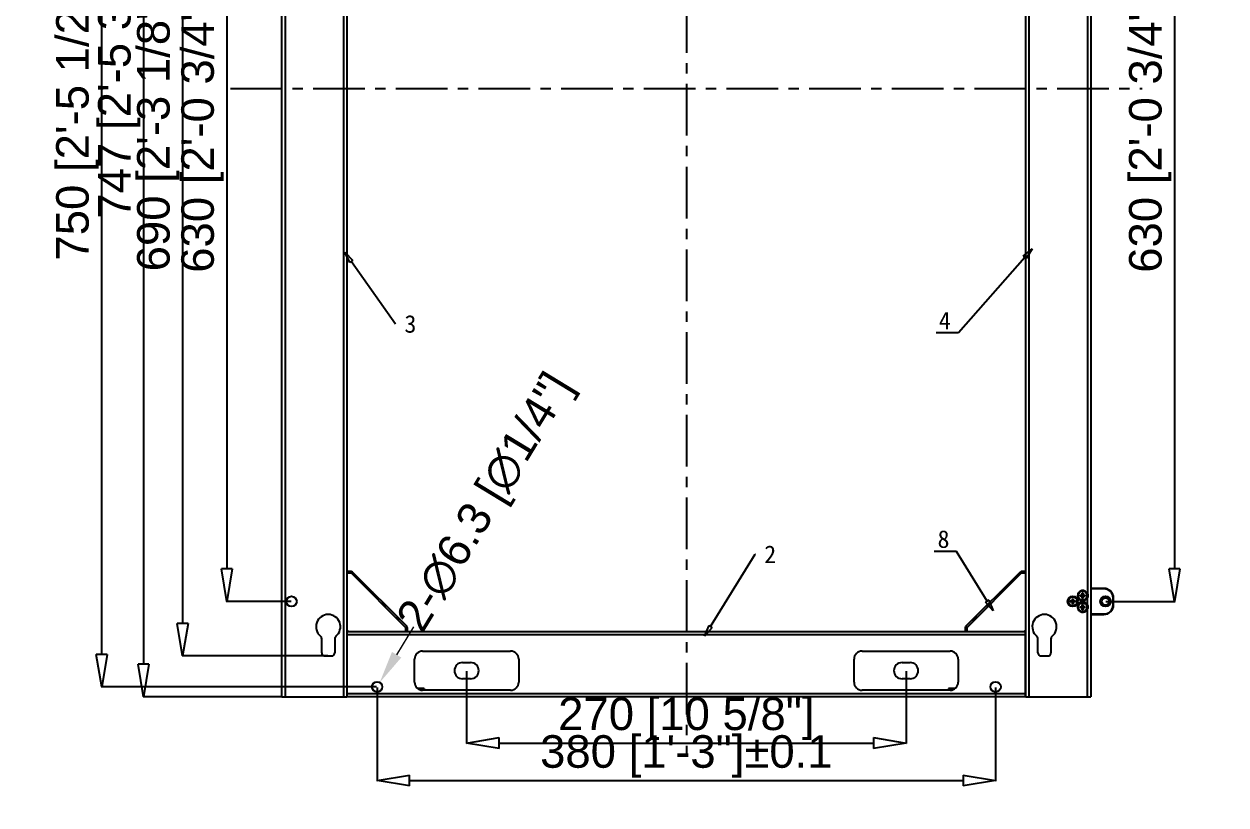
# Model space of a CAD drawing. Header units: millimetres. Extents: x -3132 to 28633, y 682 to 5849.
# Drawn here: x 14170 to 14909, y 1198 to 1678 of the extents above; entities that cross this region are included whole.
import ezdxf
from ezdxf import colors
from ezdxf.entities.mleader import LeaderData, LeaderLine
from ezdxf.math import Vec2, Vec3

# ---------------------------------------------------------------- set-up
doc = ezdxf.new("R2010")
doc.units = ezdxf.units.MM
doc.linetypes.add('CENTER', pattern=[50.8, 31.75, -6.35, 6.35, -6.35])
doc.layers.add('02___PRT_ALL_AXES', color=7, linetype='Continuous')
doc.layers.add('标准', color=3, linetype='Continuous')
doc.styles.get("Standard").update_dxf_attribs({"font": 'arial.ttf'})
doc.dimstyles.new('1.2', dxfattribs={"dimscale": 10, "dimtxt": 2, "dimasz": 2, "dimexe": 0.2, "dimexo": 0.1, "dimgap": 0, "dimtad": 0, "dimzin": 9, "dimdsep": 46, "dimtxsty": 'Standard', "dimcen": 0, "dimclrd": 3, "dimclre": 3, "dimclrt": 3, "dimazin": 1, "dimtp": 0.01, "dimtm": 0.01, "dimtfac": 1, "dimtofl": 0, "dimtmove": 0, "dimatfit": 3, "dimfxl": 1, "dimtolj": 1, "dimtzin": 4, "dimlwd": 13, "dimlwe": 13, "dimarcsym": 0})
doc.dimstyles.new('ISO_25-10', dxfattribs={"dimtxt": 20, "dimasz": 20, "dimexe": 0.3, "dimexo": 0.3, "dimgap": 2, "dimtad": 1, "dimrnd": 0.0001, "dimdsep": 46, "dimtxsty": 'Standard', "dimblk": 'CLOSEDBLANK', "dimcen": 0.1, "dimclrd": 256, "dimclre": 256, "dimclrt": 256, "dimadec": 0, "dimazin": 2, "dimtm": 1e-09, "dimtfac": 1, "dimtofl": 0, "dimtmove": 0, "dimatfit": 3, "dimldrblk": 'CLOSEDBLANK', "dimfxl": 1, "dimtolj": 1, "dimarcsym": 0})

# ---------------------------------------------------------------- blocks, each defined once
blk = doc.blocks.new('_ClosedBlank')
at = {"color": 0, "linetype": 'ByBlock', "lineweight": -2}
for p, q in [((-1, 0.167), (0, 0)), ((-1, 0.167), (-1, -0.167)), ((0, 0), (-1, -0.167))]:
    blk.add_line(p, q, dxfattribs=at)
blk = doc.blocks.new('*D256')
at = {"layer": 'Defpoints', "color": 0, "transparency": 16777216}
for p in [(14328.75, 2011.75), (14243.78, 1264.75), (14328.75, 1264.75)]:
    blk.add_point(p, dxfattribs=at)
at = {"layer": '标准', "lineweight": -2, "transparency": 16777216}
for p, q in [((14328.45, 2011.75), (14243.48, 2011.75)), ((14243.78, 1991.75), (14243.78, 1284.75)), ((14328.45, 1264.75), (14243.48, 1264.75))]:
    blk.add_line(p, q, dxfattribs=at)
at = {"layer": '标准', "lineweight": -2, "transparency": 16777216, "xscale": 20, "yscale": 20, "zscale": 20}
for p, rotation in [((14243.78, 2011.75), 90), ((14243.78, 1264.75), 270)]:
    blk.add_blockref('_ClosedBlank', p, dxfattribs=dict(at, rotation=rotation))
at = {"layer": '标准', "color": 1, "transparency": 16777216, "insert": (14228.84, 1644.49), "char_height": 20, "attachment_point": 5, "rotation": 90}
blk.add_mtext('\\A1;747 [2\'-5 3/8"]', dxfattribs=at)
blk = doc.blocks.new('*D257')
at = {"layer": 'Defpoints', "color": 0, "transparency": 16777216}
for p in [(14357.25, 1979.75), (14267.79, 1289.75), (14357.25, 1289.75)]:
    blk.add_point(p, dxfattribs=at)
at = {"layer": '标准', "lineweight": -2, "transparency": 16777216}
for p, q in [((14356.95, 1979.75), (14267.49, 1979.75)), ((14267.79, 1959.75), (14267.79, 1309.75)), ((14356.95, 1289.75), (14267.49, 1289.75))]:
    blk.add_line(p, q, dxfattribs=at)
at = {"layer": '标准', "lineweight": -2, "transparency": 16777216, "xscale": 20, "yscale": 20, "zscale": 20}
for p, rotation in [((14267.79, 1979.75), 90), ((14267.79, 1289.75), 270)]:
    blk.add_blockref('_ClosedBlank', p, dxfattribs=dict(at, rotation=rotation))
at = {"layer": '标准', "transparency": 16777216, "insert": (14252.84, 1639.13), "char_height": 20, "attachment_point": 5, "rotation": 90}
blk.add_mtext('\\A1;690 [2\'-3 1/8"]%%P0.1', dxfattribs=at)
blk = doc.blocks.new('*D260')
at = {"layer": 'Defpoints', "color": 0, "transparency": 16777216}
for p in [(14334.75, 1953.25), (14294.95, 1323.25), (14334.75, 1323.25)]:
    blk.add_point(p, dxfattribs=at)
at = {"layer": '标准', "lineweight": -2, "transparency": 16777216}
for p, q in [((14334.45, 1953.25), (14294.65, 1953.25)), ((14294.95, 1933.25), (14294.95, 1343.25)), ((14334.45, 1323.25), (14294.65, 1323.25))]:
    blk.add_line(p, q, dxfattribs=at)
at = {"layer": '标准', "lineweight": -2, "transparency": 16777216, "xscale": 20, "yscale": 20, "zscale": 20}
for p, rotation in [((14294.95, 1953.25), 90), ((14294.95, 1323.25), 270)]:
    blk.add_blockref('_ClosedBlank', p, dxfattribs=dict(at, rotation=rotation))
at = {"layer": '标准', "transparency": 16777216, "insert": (14280, 1638.25), "char_height": 20, "attachment_point": 5, "rotation": 90}
blk.add_mtext('\\A1;630 [2\'-0 3/4"]%%P0.1', dxfattribs=at)
blk = doc.blocks.new('*D262')
at = {"layer": 'Defpoints', "color": 0, "transparency": 16777216}
for p in [(14834.75, 1953.25), (14834.75, 1323.25), (14877.18, 1323.25)]:
    blk.add_point(p, dxfattribs=at)
at = {"layer": '标准', "lineweight": -2, "transparency": 16777216}
for p, q in [((14835.05, 1953.25), (14877.48, 1953.25)), ((14877.18, 1933.25), (14877.18, 1343.25)), ((14835.05, 1323.25), (14877.48, 1323.25))]:
    blk.add_line(p, q, dxfattribs=at)
at = {"layer": '标准', "lineweight": -2, "transparency": 16777216, "xscale": 20, "yscale": 20, "zscale": 20}
for p, rotation in [((14877.18, 1953.25), 90), ((14877.18, 1323.25), 270)]:
    blk.add_blockref('_ClosedBlank', p, dxfattribs=dict(at, rotation=rotation))
at = {"layer": '标准', "transparency": 16777216, "insert": (14862.23, 1638.25), "char_height": 20, "attachment_point": 5, "rotation": 90}
blk.add_mtext('\\A1;630 [2\'-0 3/4"]%%P0.1', dxfattribs=at)
blk = doc.blocks.new('*D263')
at = {"layer": 'Defpoints', "color": 0, "transparency": 16777216}
for p in [(14387.25, 1270.75), (14767.25, 1270.75), (14767.25, 1213.26)]:
    blk.add_point(p, dxfattribs=at)
at = {"layer": '标准', "lineweight": -2, "transparency": 16777216}
for p, q in [((14387.25, 1270.45), (14387.25, 1212.96)), ((14767.25, 1270.45), (14767.25, 1212.96)), ((14407.25, 1213.26), (14747.25, 1213.26))]:
    blk.add_line(p, q, dxfattribs=at)
at = {"layer": '标准', "lineweight": -2, "transparency": 16777216, "xscale": 20, "yscale": 20, "zscale": 20, "rotation": 180}
blk.add_blockref('_ClosedBlank', (14387.25, 1213.26), dxfattribs=at)
at = {"layer": '标准', "lineweight": -2, "transparency": 16777216, "xscale": 20, "yscale": 20, "zscale": 20}
blk.add_blockref('_ClosedBlank', (14767.25, 1213.26), dxfattribs=at)
at = {"layer": '标准', "transparency": 16777216, "insert": (14577.25, 1228.08), "char_height": 20, "attachment_point": 5}
blk.add_mtext('\\A1;380 [1\'-3"]%%P0.1', dxfattribs=at)
blk = doc.blocks.new('*D264')
at = {"layer": 'Defpoints', "color": 0, "transparency": 16777216}
for p in [(14218.07, 2020.75), (14387.25, 2020.75), (14387.25, 1270.75)]:
    blk.add_point(p, dxfattribs=at)
at = {"layer": '标准', "lineweight": -2, "transparency": 16777216}
for p, q in [((14386.95, 2020.75), (14217.77, 2020.75)), ((14218.07, 1290.75), (14218.07, 2000.75)), ((14386.95, 1270.75), (14217.77, 1270.75))]:
    blk.add_line(p, q, dxfattribs=at)
at = {"layer": '标准', "lineweight": -2, "transparency": 16777216, "xscale": 20, "yscale": 20, "zscale": 20}
for p, rotation in [((14218.07, 2020.75), 90), ((14218.07, 1270.75), 270)]:
    blk.add_blockref('_ClosedBlank', p, dxfattribs=dict(at, rotation=rotation))
at = {"layer": '标准', "transparency": 16777216, "insert": (14203.12, 1645.75), "char_height": 20, "attachment_point": 5, "rotation": 90}
blk.add_mtext('\\A1;750 [2\'-5 1/2"]%%P0.1', dxfattribs=at)
blk = doc.blocks.new('*D265')
at = {"color": 3, "linetype": 'Continuous', "lineweight": 13, "transparency": 16777216}
blk.add_line((14409.67, 1307.61), (14399.28, 1290.53), dxfattribs=at)
at = {"color": 3, "transparency": 16777216}
blk.add_solid([(14396.43, 1292.26), (14402.13, 1288.79), (14388.89, 1273.44)], dxfattribs=at)
at = {"layer": 'Defpoints', "color": 0, "transparency": 16777216}
for p in [(14388.89, 1273.44), (14385.62, 1268.05)]:
    blk.add_point(p, dxfattribs=at)
at = {"color": 3, "transparency": 16777216, "insert": (14455.54, 1383.04), "char_height": 20, "attachment_point": 5, "rotation": 58.69662}
blk.add_mtext('\\A1;2-∅6.3 [∅1/4"]', dxfattribs=at)
blk = doc.blocks.new('*D278')
at = {"layer": 'Defpoints', "color": 0, "transparency": 16777216}
for p in [(14442.25, 1280.75), (14712.25, 1280.75), (14712.25, 1236.28)]:
    blk.add_point(p, dxfattribs=at)
at = {"layer": '标准', "lineweight": -2, "transparency": 16777216}
for p, q in [((14442.25, 1280.45), (14442.25, 1235.98)), ((14712.25, 1280.45), (14712.25, 1235.98)), ((14462.25, 1236.28), (14692.25, 1236.28))]:
    blk.add_line(p, q, dxfattribs=at)
at = {"layer": '标准', "lineweight": -2, "transparency": 16777216, "xscale": 20, "yscale": 20, "zscale": 20, "rotation": 180}
blk.add_blockref('_ClosedBlank', (14442.25, 1236.28), dxfattribs=at)
at = {"layer": '标准', "lineweight": -2, "transparency": 16777216, "xscale": 20, "yscale": 20, "zscale": 20}
blk.add_blockref('_ClosedBlank', (14712.25, 1236.28), dxfattribs=at)
at = {"layer": '标准', "transparency": 16777216, "insert": (14577.25, 1251.23), "char_height": 20, "attachment_point": 5}
blk.add_mtext('\\A1;270 [10 5/8"]', dxfattribs=at)

msp = doc.modelspace()

# ---------------------------------------------------------------- linework, layer by layer
at = {"color": 7, "linetype": 'Continuous'}
for p, q in [((14328.754, 1264.746), (14328.754, 2011.746)), ((14330.754, 2011.746), (14330.754, 1264.746)), ((14366.754, 1264.746), (14366.754, 2011.746)), ((14368.754, 2011.746), (14368.754, 1264.746)), ((14785.754, 1264.746), (14785.754, 2011.746)), ((14787.754, 2011.746), (14787.754, 1264.746)), ((14825.754, 2011.746), (14825.754, 1264.746)), ((14823.754, 1948.632), (14823.754, 1327.859)), ((14368.754, 1341.746), (14371.34, 1341.746)), ((14368.754, 1340.746), (14371.34, 1340.746)), ((14371.34, 1341.746), (14372.047, 1341.453)), ((14371.34, 1340.746), (14371.694, 1341.599)), ((14371.34, 1340.746), (14404.754, 1307.331)), ((14372.047, 1341.453), (14405.461, 1308.039)), ((14376.87, 1336.489), (14376.941, 1336.559)), ((14749.047, 1308.039), (14782.461, 1341.453)), ((14749.754, 1307.331), (14783.169, 1340.746)), ((14777.638, 1336.489), (14777.568, 1336.559)), ((14783.169, 1341.746), (14782.461, 1341.453)), ((14782.815, 1341.599), (14783.169, 1340.746)), ((14783.169, 1341.746), (14785.754, 1341.746)), ((14783.169, 1340.746), (14785.754, 1340.746)), ((14833.754, 1331.246), (14825.754, 1331.246)), ((14833.754, 1330.946), (14825.754, 1330.946)), ((14833.754, 1330.946), (14833.754, 1331.246)), ((14385.497, 1327.862), (14385.568, 1327.932)), ((14769.011, 1327.862), (14768.941, 1327.932)), ((14813.092, 1322.966), (14816.292, 1323.526)), ((14813.092, 1323.526), (14814.412, 1323.526)), ((14813.092, 1323.526), (14816.292, 1322.966)), ((14813.092, 1322.966), (14813.092, 1323.526)), ((14814.412, 1322.966), (14813.092, 1322.966)), ((14814.412, 1324.846), (14814.972, 1324.846)), ((14814.972, 1321.646), (14814.412, 1324.846)), ((14814.412, 1323.526), (14814.412, 1324.846)), ((14814.412, 1321.646), (14814.972, 1324.846)), ((14814.412, 1323.526), (14814.972, 1322.966)), ((14814.412, 1322.966), (14814.972, 1323.526)), ((14814.412, 1321.646), (14814.412, 1322.966)), ((14814.972, 1324.846), (14814.972, 1323.526)), ((14814.972, 1323.526), (14816.292, 1323.526)), ((14816.292, 1322.966), (14814.972, 1322.966)), ((14814.972, 1322.966), (14814.972, 1321.646)), ((14816.292, 1323.526), (14816.292, 1322.966)), ((14819.154, 1326.466), (14822.354, 1327.026)), ((14819.154, 1327.026), (14820.474, 1327.026)), ((14819.154, 1327.026), (14822.354, 1326.466)), ((14819.154, 1326.466), (14819.154, 1327.026)), ((14820.474, 1326.466), (14819.154, 1326.466)), ((14820.474, 1328.346), (14821.034, 1328.346)), ((14821.034, 1325.146), (14820.474, 1328.346)), ((14820.474, 1327.026), (14820.474, 1328.346)), ((14820.474, 1325.146), (14821.034, 1328.346)), ((14820.474, 1327.026), (14821.034, 1326.466)), ((14820.474, 1326.466), (14821.034, 1327.026)), ((14820.474, 1325.146), (14820.474, 1326.466)), ((14821.034, 1325.146), (14820.474, 1325.146)), ((14821.034, 1328.346), (14821.034, 1327.026)), ((14821.034, 1327.026), (14822.354, 1327.026)), ((14822.354, 1326.466), (14821.034, 1326.466)), ((14821.034, 1326.466), (14821.034, 1325.146)), ((14822.354, 1327.026), (14822.354, 1326.466)), ((14823.754, 1320.859), (14823.754, 1325.632)), ((14839.454, 1325.246), (14839.754, 1325.246)), ((14839.454, 1321.246), (14839.454, 1325.246)), ((14839.754, 1321.246), (14839.754, 1325.246)), ((14391.87, 1321.489), (14391.941, 1321.559)), ((14762.638, 1321.489), (14762.568, 1321.559)), ((14814.972, 1321.646), (14814.412, 1321.646)), ((14819.154, 1319.466), (14822.354, 1320.026)), ((14819.154, 1320.026), (14820.474, 1320.026)), ((14819.154, 1320.026), (14822.354, 1319.466)), ((14819.154, 1319.466), (14819.154, 1320.026)), ((14820.474, 1319.466), (14819.154, 1319.466)), ((14820.474, 1321.346), (14821.034, 1321.346)), ((14821.034, 1318.146), (14820.474, 1321.346)), ((14820.474, 1320.026), (14820.474, 1321.346)), ((14820.474, 1318.146), (14821.034, 1321.346)), ((14820.474, 1320.026), (14821.034, 1319.466)), ((14820.474, 1319.466), (14821.034, 1320.026)), ((14820.474, 1318.146), (14820.474, 1319.466)), ((14821.034, 1318.146), (14820.474, 1318.146)), ((14821.034, 1321.346), (14821.034, 1320.026)), ((14821.034, 1320.026), (14822.354, 1320.026)), ((14822.354, 1319.466), (14821.034, 1319.466)), ((14821.034, 1319.466), (14821.034, 1318.146)), ((14822.354, 1320.026), (14822.354, 1319.466)), ((14823.754, 1264.746), (14823.754, 1318.632)), ((14825.754, 1315.546), (14833.754, 1315.546)), ((14825.754, 1315.246), (14833.754, 1315.246)), ((14833.754, 1315.546), (14833.754, 1315.246)), ((14839.454, 1321.246), (14839.754, 1321.246)), ((14400.497, 1312.862), (14400.568, 1312.932)), ((14405.608, 1307.685), (14404.754, 1307.331)), ((14404.754, 1307.331), (14404.754, 1304.746)), ((14405.754, 1307.331), (14405.461, 1308.039)), ((14405.754, 1307.331), (14405.754, 1304.746)), ((14748.754, 1307.331), (14749.047, 1308.039)), ((14748.754, 1304.746), (14748.754, 1307.331)), ((14749.754, 1307.331), (14748.901, 1307.685)), ((14749.754, 1304.746), (14749.754, 1307.331)), ((14754.011, 1312.862), (14753.941, 1312.932)), ((14353.254, 1291.746), (14353.254, 1300.38)), ((14361.254, 1300.38), (14361.254, 1291.746)), ((14369.754, 1304.746), (14368.754, 1305.746)), ((14368.754, 1300.746), (14368.854, 1300.746)), ((14368.851, 1304.942), (14369.047, 1304.746)), ((14368.854, 1304.746), (14785.654, 1304.746)), ((14368.854, 1264.746), (14368.854, 1304.746)), ((14785.654, 1302.746), (14368.854, 1302.746)), ((14785.754, 1305.746), (14784.754, 1304.746)), ((14785.461, 1304.746), (14785.658, 1304.942)), ((14785.654, 1264.746), (14785.654, 1304.746)), ((14785.754, 1300.746), (14785.654, 1300.746)), ((14793.254, 1291.746), (14793.254, 1300.38)), ((14801.254, 1300.38), (14801.254, 1291.746)), ((14368.754, 1297.646), (14368.854, 1297.646)), ((14368.854, 1292.646), (14368.754, 1292.646)), ((14415.254, 1292.746), (14469.254, 1292.746)), ((14685.254, 1292.746), (14739.254, 1292.746)), ((14785.654, 1297.646), (14785.754, 1297.646)), ((14785.754, 1292.646), (14785.654, 1292.646)), ((14355.254, 1289.746), (14359.254, 1289.746)), ((14410.254, 1273.746), (14410.254, 1287.746)), ((14439.754, 1285.746), (14444.754, 1285.746)), ((14474.254, 1287.746), (14474.254, 1273.746)), ((14680.254, 1273.746), (14680.254, 1287.746)), ((14709.754, 1285.746), (14714.754, 1285.746)), ((14744.254, 1287.746), (14744.254, 1273.746)), ((14795.254, 1289.746), (14799.254, 1289.746)), ((14444.754, 1275.746), (14439.754, 1275.746)), ((14714.754, 1275.746), (14709.754, 1275.746)), ((14328.754, 1264.746), (14368.754, 1264.746)), ((14368.754, 1268.746), (14368.854, 1268.746)), ((14368.854, 1266.746), (14785.654, 1266.746)), ((14785.654, 1264.746), (14368.854, 1264.746)), ((14469.254, 1268.746), (14415.254, 1268.746)), ((14739.254, 1268.746), (14685.254, 1268.746)), ((14785.654, 1268.746), (14785.754, 1268.746)), ((14785.754, 1264.746), (14825.754, 1264.746))]:
    msp.add_line(p, q, dxfattribs=at)
for points in [[(14376.87, 1336.489), (14376.448, 1336.924), (14376.072, 1337.348), (14375.741, 1337.759)], [(14378.141, 1335.359), (14377.721, 1335.708), (14377.297, 1336.083), (14376.87, 1336.489)], [(14777.638, 1336.489), (14777.208, 1336.08), (14776.783, 1335.705), (14776.368, 1335.359)], [(14778.768, 1337.759), (14778.43, 1337.339), (14778.052, 1336.914), (14777.638, 1336.489)], [(14385.498, 1327.861), (14385.089, 1328.292), (14384.713, 1328.717), (14384.368, 1329.132)], [(14770.141, 1329.132), (14769.792, 1328.713), (14769.417, 1328.288), (14769.011, 1327.861)], [(14386.768, 1326.732), (14386.352, 1327.067), (14385.928, 1327.443), (14385.498, 1327.861)], [(14391.87, 1321.489), (14391.448, 1321.924), (14391.071, 1322.348), (14390.741, 1322.76)], [(14763.768, 1322.76), (14763.433, 1322.343), (14763.057, 1321.919), (14762.639, 1321.489)], [(14769.011, 1327.861), (14768.576, 1327.439), (14768.152, 1327.063), (14767.741, 1326.732)], [(14823.754, 1327.859), (14823.859, 1327.512), (14823.923, 1327.142), (14823.944, 1326.746)], [(14823.944, 1326.746), (14823.923, 1326.349), (14823.859, 1325.979), (14823.754, 1325.632)], [(14393.141, 1320.359), (14392.721, 1320.708), (14392.297, 1321.083), (14391.87, 1321.489)], [(14762.639, 1321.489), (14762.208, 1321.08), (14761.783, 1320.705), (14761.368, 1320.359)], [(14823.754, 1320.859), (14823.859, 1320.512), (14823.923, 1320.142), (14823.944, 1319.746)], [(14823.944, 1319.746), (14823.923, 1319.349), (14823.859, 1318.979), (14823.754, 1318.632)], [(14400.497, 1312.862), (14400.088, 1313.292), (14399.713, 1313.717), (14399.368, 1314.132)], [(14401.768, 1311.732), (14401.348, 1312.07), (14400.923, 1312.448), (14400.497, 1312.862)], [(14754.011, 1312.862), (14753.576, 1312.439), (14753.152, 1312.063), (14752.741, 1311.732)], [(14755.141, 1314.132), (14754.792, 1313.713), (14754.417, 1313.288), (14754.011, 1312.862)]]:
    msp.add_lwpolyline(points, dxfattribs=at)
for centre, radius in [((14820.754, 1326.746), 2.75), ((14334.754, 1323.246), 3.15), ((14814.692, 1323.246), 3.2), ((14814.692, 1323.246), 2.75), ((14820.754, 1319.746), 2.75), ((14834.754, 1323.246), 3.2), ((14834.754, 1323.246), 3.15), ((14834.754, 1323.246), 3), ((14834.754, 1323.246), 2.2), ((14387.254, 1270.746), 3.15), ((14767.254, 1270.746), 3.15)]:
    msp.add_circle(centre, radius, dxfattribs=at)
for centre, radius, start, end in [((14820.754, 1326.746), 3.2, 20.364135, 339.635866), ((14833.754, 1325.246), 6, 360, 90), ((14833.754, 1325.246), 5.7, 360, 90), ((14820.754, 1319.746), 3.2, 20.364135, 339.635866), ((14357.254, 1307.746), 7.5, 309.166711, 230.833289), ((14797.254, 1307.746), 7.5, 309.166711, 230.833289), ((14833.754, 1321.246), 6, 270, 0), ((14833.754, 1321.246), 5.7, 270, 360), ((14351.254, 1300.38), 2, 0, 50.833289), ((14363.254, 1300.38), 2, 129.166711, 180), ((14791.254, 1300.38), 2, 0, 50.833289), ((14803.254, 1300.38), 2, 129.166711, 180), ((14415.254, 1287.746), 5, 90, 180), ((14469.254, 1287.746), 5, 0, 90), ((14685.254, 1287.746), 5, 90, 180), ((14739.254, 1287.746), 5, 0, 90), ((14355.254, 1291.746), 2, 180, 270), ((14359.254, 1291.746), 2, 270, 0), ((14439.754, 1280.746), 5, 90, 270), ((14444.754, 1280.746), 5, 270, 90), ((14709.754, 1280.746), 5, 90, 270), ((14714.754, 1280.746), 5, 270, 90), ((14795.254, 1291.746), 2, 180, 270), ((14799.254, 1291.746), 2, 270, 0), ((14415.254, 1273.746), 5, 180, 270), ((14469.254, 1273.746), 5, 270, 0), ((14685.254, 1273.746), 5, 180, 270), ((14739.254, 1273.746), 5, 270, 0)]:
    msp.add_arc(centre, radius, start, end, dxfattribs=at)
at = {"layer": '02___PRT_ALL_AXES', "color": 7, "linetype": 'Continuous'}
for p, q in [((14416.254, 1269.746), (14412.27, 1269.746)), ((14416.254, 1269.746), (14416.254, 1268.746)), ((14742.239, 1269.746), (14738.254, 1269.746)), ((14738.254, 1269.746), (14738.254, 1268.746))]:
    msp.add_line(p, q, dxfattribs=at)
at = {"layer": '标准', "color": 1, "linetype": 'CENTER'}
for p, q in [((14577.254, 2047.468), (14577.254, 1229.023)), ((14297.126, 1638.246), (14857.382, 1638.246))]:
    msp.add_line(p, q, dxfattribs=at)

# ---------------------------------------------------------------- dimensions: what is measured, and where the dimension line sits
dim = msp.add_diameter_dim_2p(p1=(14385.618, 1268.054), p2=(14388.891, 1273.437), text='2-<>', dimstyle='1.2')
dim.commit()
dim.dimension.update_dxf_attribs({"geometry": '*D265', "text_midpoint": (14455.542, 1383.044)})
at = {"layer": '标准'}
for base, p1, p2, picture, middle in [((14218.065, 2020.746), (14387.254, 1270.746), (14387.254, 2020.746), '*D264', (14203.118, 1645.746)), ((14294.946, 1323.246), (14334.754, 1953.246), (14334.754, 1323.246), '*D260', (14279.999, 1638.246)), ((14877.182, 1323.246), (14834.754, 1953.246), (14834.754, 1323.246), '*D262', (14862.235, 1638.246))]:
    dim = msp.add_linear_dim(base=base, p1=p1, p2=p2, angle=90, text='<>%%P0.1', dimstyle='ISO_25-10', dxfattribs=at)
    dim.commit()
    dim.dimension.update_dxf_attribs({"geometry": picture, "text_midpoint": middle})
dim = msp.add_linear_dim(base=(14243.782, 1264.746), p1=(14328.754, 2011.746), p2=(14328.754, 1264.746), angle=90, dimstyle='ISO_25-10', override={"dimclrt": 1}, dxfattribs=at)
dim.commit()
dim.dimension.update_dxf_attribs({"geometry": '*D256', "text_midpoint": (14243.782, 1644.488), "dimtype": 160})
dim = msp.add_linear_dim(base=(14267.787, 1289.746), p1=(14357.254, 1979.746), p2=(14357.254, 1289.746), angle=90, text='<>%%P0.1', dimstyle='ISO_25-10', dxfattribs=at)
dim.commit()
dim.dimension.update_dxf_attribs({"geometry": '*D257', "text_midpoint": (14267.787, 1639.133), "dimtype": 160})
dim = msp.add_linear_dim(base=(14712.254, 1236.284), p1=(14442.254, 1280.746), p2=(14712.254, 1280.746), dimstyle='ISO_25-10', dxfattribs=at)
dim.commit()
dim.dimension.update_dxf_attribs({"geometry": '*D278', "text_midpoint": (14577.254, 1251.23)})
dim = msp.add_linear_dim(base=(14767.254, 1213.263), p1=(14387.254, 1270.746), p2=(14767.254, 1270.746), text='<>%%P0.1', dimstyle='ISO_25-10', dxfattribs=at)
dim.commit()
dim.dimension.update_dxf_attribs({"geometry": '*D263', "text_midpoint": (14577.254, 1228.08)})

# ---------------------------------------------------------------- leaders
at = {"layer": '标准', "color": 2}
ml = msp.add_multileader_mtext('Standard', dxfattribs=at)
ml.set_content('{\\fSTFangsong|b0|i0|c134|p2;3}', color=2)
ml.set_leader_properties()
ml.set_arrow_properties(name='CLOSEDBLANK')
ml.build(insert=Vec2(0, 0))
ml.multileader.update_dxf_attribs({"has_text_frame": 1, "text_right_attachment_type": 6, "dogleg_length": 0.108, "arrow_head_size": 7})
ctx = ml.context
ctx.base_point, ctx.char_height, ctx.arrow_head_size, ctx.landing_gap_size, ctx.plane_origin = Vec3(14398.662, 1493.691), 10.8, 7, 5.4, Vec3(14432.854, 1352.346)
ctx.right_attachment = 6
notes = []
notes.append((ctx, [(1, (1, 1, 0), (14398.554, 1493.691), (1, 0), 0.108, [(0, [(14367.46, 1537.764)], 0, [])])]))
ctx.mtext.insert, ctx.mtext.flow_direction = Vec3(14404.062, 1499.091), 5
ml = msp.add_multileader_mtext('Standard', dxfattribs=at)
ml.set_content('{\\fSTFangsong|b0|i0|c134|p2;4}', color=2)
ml.set_leader_properties()
ml.set_arrow_properties(name='CLOSEDBLANK')
ml.build(insert=Vec2(0, 0))
ml.multileader.update_dxf_attribs({"has_text_frame": 1, "text_right_attachment_type": 6, "dogleg_length": 0.108, "arrow_head_size": 7})
ctx = ml.context
ctx.base_point, ctx.char_height, ctx.arrow_head_size, ctx.landing_gap_size, ctx.plane_origin = Vec3(14726.529, 1495.628), 10.8, 7, 5.4, Vec3(14756.542, 1354.39)
ctx.right_attachment = 6
notes.append((ctx, [(0, (1, 1, 0), (14744.441, 1488.199), (-1, 0), 0.108, [(0, [(14789.774, 1539.808)], 0, [])])]))
ctx.mtext.insert, ctx.mtext.flow_direction = Vec3(14732.376, 1501.159), 5
ml = msp.add_multileader_mtext('Standard', dxfattribs=at)
ml.set_content('{\\fSTFangsong|b0|i0|c134|p2;8}', color=2)
ml.set_leader_properties()
ml.set_arrow_properties(name='CLOSEDBLANK')
ml.build(insert=Vec2(0, 0))
ml.multileader.update_dxf_attribs({"has_text_frame": 1, "text_right_attachment_type": 6, "dogleg_length": 0.108, "arrow_head_size": 7})
ctx = ml.context
ctx.base_point, ctx.char_height, ctx.arrow_head_size, ctx.landing_gap_size, ctx.plane_origin = Vec3(14726.173, 1361.419), 10.8, 7, 5.4, Vec3(14755.302, 1220.18)
ctx.right_attachment = 6
notes.append((ctx, [(0, (1, 1, 0), (14743.201, 1353.99), (-1, 0), 0.108, [(0, [(14765.751, 1317.52)], 0, [])])]))
ctx.mtext.insert, ctx.mtext.flow_direction = Vec3(14731.573, 1366.95), 5
ml = msp.add_multileader_mtext('Standard', dxfattribs=at)
ml.set_content('{\\fSTFangsong|b0|i0|c134|p2;2}', color=2)
ml.set_leader_properties()
ml.set_arrow_properties(name='CLOSEDBLANK')
ml.build(insert=Vec2(0, 0))
ml.multileader.update_dxf_attribs({"has_text_frame": 1, "text_right_attachment_type": 6, "dogleg_length": 0.108, "arrow_head_size": 7})
ctx = ml.context
ctx.base_point, ctx.char_height, ctx.arrow_head_size, ctx.landing_gap_size, ctx.plane_origin = Vec3(14619.698, 1352.22), 10.8, 7, 5.4, Vec3(14653.89, 1210.875)
ctx.right_attachment = 6
notes.append((ctx, [(1, (1, 1, 0), (14619.59, 1352.22), (1, 0), 0.108, [(0, [(14588.497, 1301.827)], 0, [])])]))
ctx.mtext.insert, ctx.mtext.flow_direction = Vec3(14625.098, 1357.62), 5
for ctx, leaders in notes:
    for number, flags, end, landing, length, lines in leaders:
        leader = LeaderData()
        leader.index, (leader.has_last_leader_line, leader.has_dogleg_vector, leader.attachment_direction) = number, flags
        leader.last_leader_point, leader.dogleg_vector, leader.dogleg_length = Vec3(end), Vec3(landing), length
        for number, points, colour, breaks in lines:
            line = LeaderLine()
            line.index, line.vertices, line.color, line.breaks = number, Vec3.list(points), colors.encode_raw_color(colour), breaks
            leader.lines.append(line)
        ctx.leaders.append(leader)

doc.saveas('drawing.dxf')
